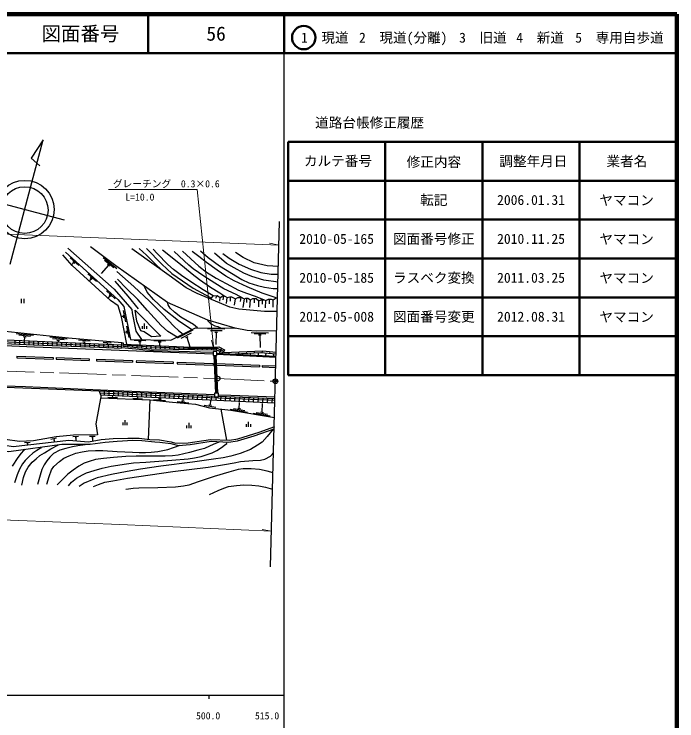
# Model space of a CAD drawing. Units: millimetres at full size, sheet at 1:1000; details may follow other scales. Extents: x 40000 to 680000, y 20000 to 380000.
# Drawn here: x 509560 to 680000, y 198357 to 380000 of the extents above; entities that cross this region are included whole.
import ezdxf
from ezdxf.enums import TextEntityAlignment as Align

# ---------------------------------------------------------------- set-up
doc = ezdxf.new("R2010")
doc.units = ezdxf.units.MM
doc.header["$LTSCALE"] = 1000
doc.header["$PDMODE"] = 32
doc.header["$PDSIZE"] = 500
doc.linetypes.add('CHAIN', pattern=[18.5, 12, -1.5, 3.5, -1.5])
for name, color, linetype, lineweight in [('M-BGD', 7, 'Continuous', 25), ('M-BMK', 2, 'CHAIN', 13), ('M-BMK-OTRS', 5, 'Continuous', 25), ('M-BMK-SRVR', 3, 'Continuous', 25), ('M-STR-HTXT', 7, 'Continuous', 13), ('M-TTL', 2, 'Continuous', 140), ('M-TTL-BAND', 7, 'Continuous', 25), ('M-TTL-FRAM', 2, 'Continuous', 50), ('M-TTL-LINE', 7, 'Continuous', 50)]:
    doc.layers.add(name, color=color, linetype=linetype, lineweight=lineweight)
doc.layers.add('M-OTRS', color=6, linetype='Continuous')
doc.layers.add('M-TTL-TXT', color=7, linetype='Continuous')
doc.styles.add('ＭＳ ゴシック', font='')
doc.styles.get('ＭＳ ゴシック').set_extended_font_data('MS Gothic')

msp = doc.modelspace()

# ---------------------------------------------------------------- linework, layer by layer
at = {"layer": 'M-BGD'}
for p, q in [((526189, 315353), (523965, 317367)), ((524875, 316138), (524327, 315532)), ((525135, 315903), (524616, 316372)), ((535966, 314551), (532434, 317340)), ((535192, 314780), (532837, 316639)), ((533828, 315474), (531949, 313325)), ((534103, 315258), (533554, 315691)), ((530725, 311246), (528501, 313260)), ((529412, 312031), (528827, 311385)), ((529671, 311796), (529153, 312266)), ((535564, 306866), (533340, 308879)), ((534251, 307650), (533644, 306980)), ((534510, 307415), (533991, 307885)), ((561454, 306975), (561741, 307710)), ((562493, 306262), (562563, 307192)), ((563282, 306553), (563499, 307564)), ((564213, 305592), (564327, 307159)), ((565166, 306229), (565213, 307336)), ((567785, 306164), (567934, 307201)), ((569387, 305892), (569427, 307017)), ((511382, 306802), (511382, 305684)), ((512048, 306802), (512048, 305684)), ((566248, 305202), (566463, 306866)), ((568435, 304596), (568799, 306844)), ((570166, 304596), (570349, 306574)), ((571390, 305795), (571419, 306918)), ((572472, 304747), (572459, 306336)), ((573447, 305450), (573448, 306606)), ((574172, 304520), (574259, 306357)), ((575265, 305503), (575227, 306710)), ((576163, 304671), (576217, 306541)), ((538320, 300898), (537723, 303837)), ((537727, 302308), (537159, 302192)), ((537797, 301965), (537657, 302651)), ((539143, 296848), (538545, 299788)), ((542586, 299118), (542586, 299815)), ((543120, 299118), (543120, 300446)), ((543653, 299118), (543653, 299815)), ((538550, 298258), (537968, 298140)), ((538620, 297915), (538480, 298601)), ((555532, 298761), (551522, 296719)), ((555068, 298020), (552395, 296658)), ((563782, 299052), (559282, 299090)), ((563028, 298609), (560028, 298634)), ((561874, 298168), (561174, 298174)), ((561524, 298171), (561416, 295066)), ((575020, 298007), (570522, 298128)), ((509760, 296116), (509724, 295234)), ((514569, 297375), (510094, 297841)), ((513792, 297154), (510809, 297465)), ((512618, 296975), (511921, 297048)), ((512269, 297011), (512166, 296015)), ((523216, 296474), (518740, 296940)), ((522439, 296253), (519455, 296564)), ((521264, 296074), (520568, 296147)), ((520916, 296110), (520867, 295648)), ((529117, 295924), (526130, 296200)), ((543413, 296051), (540414, 296109)), ((554247, 297097), (553624, 296779)), ((553935, 296938), (554729, 294467)), ((574262, 297727), (571263, 297808)), ((573104, 297458), (572405, 297477)), ((572755, 297468), (572806, 294314)), ((510959, 296066), (510923, 295178)), ((512158, 296015), (512122, 295123)), ((513357, 295965), (513321, 295067)), ((514556, 295914), (514519, 295011)), ((515755, 295864), (515719, 294967)), ((516954, 295813), (516918, 294922)), ((518153, 295762), (518117, 294878)), ((519352, 295712), (519316, 294833)), ((520550, 295661), (520515, 294789)), ((521749, 295611), (521715, 294745)), ((522948, 295560), (522914, 294700)), ((524147, 295510), (524113, 294656)), ((525346, 295459), (525312, 294611)), ((526545, 295409), (526511, 294567)), ((527944, 295731), (527247, 295796)), ((527596, 295763), (527559, 295366)), ((527744, 295358), (527710, 294522)), ((528943, 295308), (528910, 294478)), ((530142, 295257), (530109, 294433)), ((531341, 295207), (531308, 294389)), ((534489, 295426), (532498, 295611)), ((532540, 295156), (532507, 294346)), ((533494, 295518), (533456, 295118)), ((533739, 295106), (533707, 294304)), ((534938, 295055), (534906, 294262)), ((536137, 295005), (536105, 294220)), ((537173, 294183), (537230, 295484)), ((538814, 294442), (538860, 295156)), ((540009, 294326), (540059, 295104)), ((541205, 294211), (541258, 295052)), ((542257, 295773), (541558, 295787)), ((541907, 295780), (541893, 295025)), ((542400, 294095), (542457, 295000)), ((543595, 293980), (543657, 294948)), ((544803, 293863), (544844, 294896)), ((548492, 295953), (545493, 296011)), ((546004, 293843), (546043, 294844)), ((547337, 295675), (546637, 295689)), ((546987, 295682), (546970, 294804)), ((547204, 293825), (547242, 294792)), ((548404, 293808), (548441, 294740)), ((549604, 293790), (549640, 294688)), ((550805, 293773), (550839, 294636)), ((552005, 293756), (552038, 294584)), ((553205, 293738), (553236, 294532)), ((554405, 293721), (554435, 294480)), ((555618, 293703), (555618, 294447)), ((556818, 293686), (556818, 294451)), ((558018, 293668), (558018, 294455)), ((559218, 293651), (559218, 294458)), ((560418, 293634), (560418, 294462)), ((561619, 293616), (561618, 294466)), ((576927, 291711), (561710, 292495)), ((562554, 293253), (562256, 292851)), ((562554, 293253), (562925, 294090)), ((564715, 293095), (564750, 292710)), ((567371, 292666), (567345, 293205)), ((568379, 292509), (568370, 292713)), ((569369, 292760), (569344, 293289)), ((570386, 292421), (570367, 292807)), ((571366, 292855), (571342, 293372)), ((572392, 292332), (572365, 292902)), ((573363, 292897), (573406, 293458)), ((574317, 292248), (574360, 292821)), ((575358, 292745), (575398, 293273)), ((576316, 292159), (576355, 292669)), ((510233, 292090), (510219, 291690)), ((510219, 291690), (519590, 291342)), ((510233, 292090), (519605, 291742)), ((519605, 291742), (519590, 291342)), ((520405, 291712), (520390, 291312)), ((520390, 291312), (528826, 290999)), ((520405, 291712), (528841, 291399)), ((528841, 291399), (528826, 290999)), ((530739, 291328), (530724, 290928)), ((530724, 290928), (539983, 290584)), ((530739, 291328), (539998, 290984)), ((539998, 290984), (539983, 290584)), ((540997, 290947), (540982, 290547)), ((540997, 290947), (550485, 290595)), ((561394, 282621), (560998, 292249)), ((561574, 291605), (561025, 291582)), ((561611, 290706), (561062, 290683)), ((561273, 292249), (561668, 282621)), ((561943, 282621), (561547, 292249)), ((540982, 290547), (550471, 290195)), ((550485, 290595), (550471, 290195)), ((551485, 290557), (551470, 290158)), ((551470, 290158), (560729, 289814)), ((551485, 290557), (560743, 290213)), ((560743, 290213), (560729, 289814)), ((561648, 289807), (561099, 289784)), ((561685, 288907), (561136, 288885)), ((561633, 290178), (572658, 289739)), ((561649, 289777), (572642, 289339)), ((572658, 289739), (572642, 289339)), ((573357, 289711), (573341, 289311)), ((573341, 289311), (576858, 289171)), ((573357, 289711), (576874, 289571)), ((561722, 288008), (561173, 287985)), ((561759, 287109), (561210, 287086)), ((561796, 286210), (561247, 286187)), ((561833, 285310), (561284, 285288)), ((531433, 283071), (491146, 284652)), ((561870, 284411), (561321, 284389)), ((561907, 283512), (561358, 283489)), ((532774, 282086), (532817, 283009)), ((533973, 282031), (534016, 282956)), ((534881, 281490), (534902, 281990)), ((535172, 281977), (535215, 282902)), ((536371, 281923), (536414, 282849)), ((537569, 281869), (537613, 282795)), ((538768, 281815), (538811, 282741)), ((539967, 281761), (540010, 282688)), ((541166, 281707), (541209, 282634)), ((541346, 281214), (541367, 281698)), ((542365, 281653), (542408, 282581)), ((543563, 281599), (543607, 282527)), ((544762, 281545), (544806, 282474)), ((545961, 281491), (546004, 282420)), ((547160, 281437), (547203, 282367)), ((547174, 282368), (547199, 282624)), ((548361, 281382), (548399, 282313)), ((549560, 281328), (549598, 282260)), ((550759, 281274), (550796, 282206)), ((551958, 281220), (551995, 282153)), ((553156, 281166), (553194, 282099)), ((554355, 281112), (554393, 282046)), ((555554, 281058), (555592, 281992)), ((556753, 281004), (556790, 281939)), ((557952, 280950), (557989, 281889)), ((559150, 280896), (559188, 281840)), ((560349, 280841), (560387, 281790)), ((561548, 280787), (561582, 281621)), ((576648, 281116), (562103, 281719)), ((562747, 280733), (562785, 281691)), ((563946, 280679), (563984, 281641)), ((565144, 280625), (565183, 281591)), ((533632, 281543), (536130, 281436)), ((540097, 281267), (542595, 281161)), ((544100, 270679), (544534, 280841)), ((545529, 280980), (548515, 280685)), ((546703, 281166), (547400, 281097)), ((547052, 281131), (547082, 281440)), ((551468, 280399), (554455, 280117)), ((552641, 280590), (553338, 280524)), ((552990, 280557), (553048, 281171)), ((559984, 279533), (560228, 280847)), ((566343, 280571), (566382, 281541)), ((567464, 278660), (567496, 280219)), ((567542, 280517), (567581, 281492)), ((568741, 280463), (568780, 281442)), ((569940, 280409), (569979, 281392)), ((571138, 280355), (571178, 281343)), ((572337, 280301), (572377, 281293)), ((573323, 277689), (573474, 279940)), ((573536, 280246), (573576, 281243)), ((574735, 280192), (574775, 281193)), ((575934, 280138), (575974, 281144)), ((558455, 279512), (561404, 278964)), ((559640, 279597), (560328, 279469)), ((564274, 270542), (562837, 278466)), ((565146, 278436), (569585, 277700)), ((565935, 278609), (568895, 278119)), ((567118, 278717), (567809, 278603)), ((571005, 277465), (575445, 276730)), ((571794, 277638), (574754, 277148)), ((572978, 277746), (573668, 277632)), ((537571, 274327), (537571, 275024)), ((538105, 274327), (538105, 275656)), ((538638, 274327), (538638, 275024)), ((554003, 273615), (554003, 274312)), ((554536, 273615), (554536, 274944)), ((555070, 273615), (555070, 274312)), ((569325, 273899), (569325, 274596)), ((569859, 273899), (569859, 275227)), ((570392, 273899), (570392, 274596)), ((520499, 270986), (519024, 270713)), ((526138, 271431), (524640, 271347)), ((525581, 271099), (525231, 271080)), ((525406, 271089), (525446, 270379)), ((530428, 271444), (528928, 271428)), ((529856, 271138), (529506, 271134)), ((529681, 271136), (529691, 270259)), ((513712, 269865), (512213, 269810)), ((513148, 269544), (512798, 269531)), ((512973, 269538), (512981, 269310)), ((519988, 270586), (519644, 270522)), ((519816, 270554), (519899, 270107))]:
    msp.add_line(p, q, dxfattribs=at)
for points in [[(537672, 295208), (537684, 295465), (537230, 295484), (523548, 296752), (494136, 299817), (491036, 318821), (491292, 319996)], [(523351, 319869), (535320, 309312), (539841, 304128), (539924, 303217), (540879, 298546), (542286, 296333)], [(577107, 298570), (571843, 298530), (569529, 298663), (566440, 299290), (559393, 301372), (549040, 305898), (535759, 315321), (529159, 320158)], [(541747, 319767), (543612, 318010), (545672, 316026), (547701, 314014)], [(543634, 319744), (547526, 315713), (550145, 313298), (555567, 309542), (558809, 307861), (560356, 306996)], [(538562, 295169), (537151, 302229), (536331, 305028), (534306, 306375), (524472, 315368), (522049, 318128)], [(522750, 318828), (536228, 306627), (537782, 304892), (539510, 296387), (549903, 296186), (556167, 299377), (566440, 299290)], [(577239, 303562), (573933, 303602), (567367, 304157), (565007, 304717), (556641, 308183), (553818, 309614), (549408, 312804), (544333, 316403), (541595, 318433), (539820, 319650)], [(560757, 307602), (558201, 309153), (554980, 311198), (552594, 312836), (550560, 314365), (549064, 315642), (546371, 318510), (545283, 319619)], [(547745, 319420), (551934, 316057), (555343, 313276), (557245, 311769), (560026, 309835), (562458, 308371), (563775, 307548)], [(568367, 307023), (566656, 307921), (563456, 309439), (561204, 310833), (558366, 312660), (555584, 314519), (554507, 315452), (550737, 318980)], [(552868, 319090), (557080, 315199), (559057, 313695), (561478, 312131), (564049, 310759), (567231, 309074), (569318, 308272), (571538, 307493), (573891, 306606)], [(576952, 307049), (573355, 308294), (569482, 309902), (566164, 311438), (564017, 312619), (561786, 314199), (559059, 316179), (557026, 317738), (555334, 319022)], [(557489, 319190), (559500, 317454), (562335, 315311), (565446, 313410), (568142, 311769), (569911, 310946), (572163, 310276), (573938, 309822), (576212, 309493), (577394, 309462)], [(577437, 311103), (573758, 311585), (570703, 312551), (568594, 313451), (566154, 314789), (564152, 315937), (561075, 318527)], [(563273, 318440), (564825, 317313), (567406, 315748), (570355, 314454), (572969, 313595), (575632, 313208), (577491, 313159)], [(577543, 315139), (574646, 315340), (571315, 316122), (568480, 317411), (566461, 318756)], [(535942, 313815), (540310, 310035), (544387, 306249), (547690, 302884), (550701, 299726), (551811, 298698), (553035, 297782)], [(535481, 311327), (538825, 307547), (541459, 304264)], [(551468, 296984), (549051, 298408), (547335, 299937), (543844, 303866), (541356, 306627), (538491, 309512), (536172, 311870)], [(555234, 298902), (551851, 301175), (548136, 304092), (545408, 306632), (543782, 308520), (543001, 310183)], [(560356, 306996), (560757, 307602), (561741, 307710), (562563, 307192), (563223, 307581), (563775, 307548), (564327, 307159), (564991, 307341), (565435, 307331), (566463, 306866), (567123, 307201), (567934, 307201), (568799, 306844), (569156, 307028), (569697, 307006), (570349, 306574), (570955, 306930), (571799, 306909), (572459, 306336), (573076, 306606), (573891, 306606), (574259, 306357), (575005, 306703), (575697, 306724), (576217, 306541), (576952, 307049), (577330, 307039)], [(556678, 299373), (555660, 300222), (552454, 302092), (550787, 303368), (549663, 304449), (549164, 305275), (549040, 305898)], [(537207, 294959), (511515, 296042), (491766, 296871), (491755, 296266), (485672, 296673), (485672, 297168), (467097, 297859), (435986, 298904), (419393, 299482), (403099, 299980), (395065, 300087), (384218, 300043), (384106, 298569)], [(559197, 301458), (559566, 301021), (560070, 300485), (561198, 299926), (561948, 299686), (562824, 299321)], [(367783, 296839), (374704, 297592), (382292, 298099), (389567, 298327), (398555, 298595), (403765, 298497), (418483, 297985), (447667, 297017), (489452, 295626), (514789, 294527), (560710, 292659)], [(384106, 298569), (394501, 298946), (401484, 298977), (409271, 298795), (422110, 298321), (436093, 297859), (458623, 297097), (469416, 296681), (487246, 296088), (499422, 295711), (514533, 295011), (531434, 294384), (537173, 294183)], [(491758, 296420), (512209, 295588), (537187, 294583)], [(537180, 294330), (545367, 293588), (549071, 293485), (557529, 293241), (560710, 293162)], [(563492, 293330), (561867, 294051), (554548, 294047), (544559, 294441), (537640, 294883)], [(561710, 292881), (568038, 292524), (576938, 292132)], [(563366, 293039), (573556, 293464), (576964, 293109)], [(576951, 292623), (572943, 292929), (566372, 292618)], [(491146, 285015), (512467, 284255), (535635, 283277), (561103, 282219)], [(531912, 282124), (530541, 274681), (530962, 271860), (524793, 271793), (520402, 271385), (514578, 270307), (510965, 270176), (507267, 270663), (504154, 271569), (489706, 280912), (487126, 281652), (486049, 281902), (485122, 281790)], [(561103, 281760), (556580, 281948), (531433, 283071), (531761, 282131), (576622, 280107)], [(576637, 280688), (547392, 281864), (531597, 282601)], [(576637, 280688), (547392, 281864), (531597, 282601)], [(562103, 282177), (565293, 282045), (576662, 281627)], [(485481, 280514), (493028, 275301), (494980, 273692), (498713, 271632), (501524, 268499), (508195, 267624), (521792, 269435), (529110, 269435), (532993, 270026), (536081, 270255), (540093, 270514), (542377, 270385), (545729, 270054), (547008, 270026), (549896, 269667), (551836, 269164), (554813, 269351), (560272, 270226), (564720, 269968), (566975, 270327), (571274, 271592), (576446, 273402)], [(531776, 281385), (544534, 280841), (550258, 280276), (556237, 279712), (559813, 278829), (565286, 278173), (576522, 276311)], [(492317, 277509), (496764, 274425), (499832, 272841), (502788, 269913), (509339, 268891), (523666, 270540), (528692, 270086), (531927, 270644), (535018, 270928), (538773, 271058), (541709, 270980), (544482, 270631), (546926, 270592), (549905, 270048), (551095, 269751), (554276, 269777), (560090, 270709), (564961, 270515), (567134, 270877), (572611, 272561), (576594, 274020)], [(576165, 273303), (574672, 271471), (573325, 270000), (572191, 269232), (570353, 268096), (567727, 267114), (565254, 266383), (563361, 265979), (560820, 265613), (555426, 264816), (547271, 263786), (542086, 263015), (538614, 262477), (534622, 261699), (530894, 260825), (530057, 260451), (527574, 259430), (526296, 258633)], [(511533, 258909), (511958, 260868), (512515, 262387), (513156, 263554), (514222, 264820), (515221, 265733), (516185, 266547), (517354, 267272), (518967, 268283), (520941, 269322)], [(529110, 269435), (525985, 269055), (524572, 268829), (522894, 268396), (521348, 267953), (519667, 267045), (518715, 266132), (517968, 265224), (517308, 264169), (516676, 262933), (516242, 261507), (515610, 259078)], [(517997, 259183), (518610, 261200), (519204, 262875), (519807, 263704), (521271, 265058), (522336, 265839), (523705, 266518), (525430, 267168), (527099, 267479), (528579, 267733), (530478, 267855), (532400, 267874), (536033, 267554), (539977, 267422), (541731, 267375), (543352, 267366), (544785, 267384), (546519, 267554), (549070, 268132), (550541, 268612), (552228, 269189)], [(562496, 270097), (560929, 269443), (558524, 268350), (556824, 267904), (554654, 267294), (551754, 266667), (550263, 266458), (548439, 266373), (545025, 266391), (540946, 266419), (538314, 266296), (535138, 266066), (532554, 265820), (530500, 265553), (528818, 265031), (527545, 264557), (526222, 263861), (524730, 262798), (523399, 261790), (520624, 258989)], [(523523, 258761), (524340, 259700), (525642, 260734), (527126, 261591), (528171, 262066), (530185, 262730), (532164, 263321), (534501, 263786), (538448, 264452), (540263, 264661), (543440, 264841), (550104, 265368), (554285, 265693), (555906, 265950), (557644, 266315), (560489, 267236), (561670, 267889), (562920, 268635), (563645, 269187), (564227, 269673), (564365, 269988)], [(509167, 263827), (510614, 266016), (511469, 267201), (512060, 267839), (512399, 268184)], [(516556, 268738), (516335, 268404), (515393, 267868), (514392, 267131), (513422, 266303), (512440, 265301), (511695, 264406), (510931, 263056), (510327, 261602), (509686, 259521)], [(529930, 258557), (531218, 259133), (532909, 259718), (534971, 260085), (538719, 260728), (550371, 262443), (559447, 263534), (563629, 264249), (566176, 264702), (567806, 265039), (570939, 265243), (572888, 265388), (574045, 265609), (575456, 266423), (575900, 266847), (576283, 267214)], [(576149, 262138), (574618, 262507), (572679, 262926), (570481, 263126), (568480, 263105), (567162, 262936), (564781, 262276), (561012, 261166), (556901, 259756), (554511, 258907), (553152, 258658), (551051, 258448), (546493, 258258), (541651, 258150), (540147, 258039), (538933, 257889), (538311, 257789)], [(559811, 256529), (562001, 257560), (563499, 258130), (564697, 258564), (566742, 258878), (568673, 259009), (570718, 258978), (572467, 258776), (574186, 258443), (576038, 257898)]]:
    msp.add_lwpolyline(points, dxfattribs=at)
for points in [[(547328, 297242), (544861, 297035), (543016, 298340), (542186, 298609), (541128, 301098), (540672, 303873)], [(563323, 292940), (561662, 293616), (544841, 293859), (537609, 294558), (537672, 295208), (555216, 294446), (562174, 294468), (563661, 293721)], [(560710, 292249), (561710, 292249), (561710, 293249), (560710, 293249)], [(561103, 281621), (562103, 281621), (562103, 282621), (561103, 282621)]]:
    msp.add_lwpolyline(points, close=True, dxfattribs=at)
at = {"layer": 'M-BMK'}
msp.add_lwpolyline([(362736, 290169), (371805, 291402), (376148, 291817), (383977, 292370), (394684, 292686), (410630, 292342), (432872, 291419), (461807, 290123), (502756, 288455), (561894, 286313), (576767, 285639)], dxfattribs=at)
at = {"layer": 'M-BMK-OTRS'}
msp.add_line((575514, 237986), (577847, 326691), dxfattribs=at)
at = {"layer": 'M-BMK-SRVR'}
for p, q in [((508560, 315780), (517041, 347702)), ((517041, 347702), (513916, 342974)), ((513916, 342974), (516163, 340984)), ((502135, 332489), (522431, 327097))]:
    msp.add_line(p, q, dxfattribs=at)
for centre, radius in [((512324, 329783), 7500), ((512275, 329632), 6000), ((561894, 286313), 600), ((576767, 285639), 600)]:
    msp.add_circle(centre, radius, dxfattribs=at)
at = {"layer": 'M-OTRS'}
msp.add_point((576767, 285639), dxfattribs=at)
at = {"layer": 'M-STR-HTXT'}
for p, q in [((577688, 320652), (575273, 321092)), ((560939, 293799), (560348, 296181)), ((575754, 247118), (573340, 247564))]:
    msp.add_line(p, q, dxfattribs=at)
for points in [[(560939, 293799), (556671, 334927), (533792, 334927)], [(357747, 318345), (364378, 320514), (371559, 322497), (377737, 323940), (386380, 325552), (396326, 326737), (406345, 327267), (414867, 327341), (429823, 326615), (457821, 325496), (486761, 324285), (516440, 323130), (577688, 320652)], [(369390, 252590), (379481, 253917), (387704, 254354), (398747, 254487), (425423, 253330), (476066, 251205), (536726, 248804), (575754, 247118)]]:
    msp.add_lwpolyline(points, dxfattribs=at)
at = {"layer": 'M-TTL'}
for p, q in [((680000, 380000), (40000, 380000)), ((680000, 20000), (680000, 380000))]:
    msp.add_line(p, q, dxfattribs=at)
at = {"layer": 'M-TTL-BAND'}
for p, q in [((579000, 20000), (579000, 370000)), ((40000, 205000), (579000, 205000)), ((559609, 205000), (559609, 204000))]:
    msp.add_line(p, q, dxfattribs=at)
at = {"layer": 'M-TTL-FRAM'}
for p, q in [((580000, 347197), (580000, 287197)), ((580000, 347197), (680000, 347197)), ((580000, 287197), (680000, 287197))]:
    msp.add_line(p, q, dxfattribs=at)
at = {"layer": 'M-TTL-LINE'}
for p, q in [((543997, 380000), (543997, 370000)), ((579000, 380000), (579000, 370000)), ((40000, 370000), (680000, 370000)), ((605000, 347197), (605000, 287197)), ((630000, 347197), (630000, 287197)), ((655000, 347197), (655000, 287197)), ((580000, 337197), (680000, 337197)), ((580000, 327197), (680000, 327197)), ((580000, 317197), (680000, 317197)), ((580000, 307197), (680000, 307197)), ((580000, 297197), (680000, 297197))]:
    msp.add_line(p, q, dxfattribs=at)
msp.add_circle((584031, 373958), 3000, dxfattribs=at)

# ---------------------------------------------------------------- texts
at = {"layer": 'M-STR-HTXT', "style": 'ＭＳ ゴシック'}
for s, p in [('グレーチング\u30000.3×0.6', (534947, 334927)), ('L=10.0', (538161, 331521))]:
    msp.add_text(s, height=1833, dxfattribs=at).set_placement(p, align=Align.BOTTOM_LEFT)
at = {"layer": 'M-TTL-BAND', "style": 'ＭＳ ゴシック'}
for s, p in [('500.0', (559453, 198195)), ('515.0', (574609, 198195))]:
    msp.add_text(s, height=1833, dxfattribs=at).set_placement(p, align=Align.BOTTOM_CENTER)
at = {"layer": 'M-TTL-TXT', "style": 'ＭＳ ゴシック'}
for s, height, p in [('図面番号', 3666, (526622, 375000)), ('56', 3666, (561497, 375000)), ('1\u3000現道', 2566, (589448, 373958)), ('2\u3000現道(分離)', 2566, (609619, 373958)), ('3\u3000旧道', 2566, (630121, 373958)), ('4\u3000新道', 2566, (644824, 373958)), ('5\u3000専用自歩道', 2566, (665228, 373958)), ('道路台帳修正履歴', 2566, (600968, 352113)), ('カルテ番号', 2566, (592839, 342277)), ('修正内容', 2566, (617509, 342023)), ('調整年月日', 2566, (643089, 342197)), ('業者名', 2566, (667134, 342197)), ('転記', 2566, (617500, 332245)), ('2006.01.31', 2566, (642500, 332245)), ('ヤマコン', 2566, (667077, 332189)), ('2010-05-165', 2566, (592500, 322245)), ('図面番号修正', 2566, (617500, 322245)), ('2010.11.25', 2566, (642500, 322245)), ('ヤマコン', 2566, (667077, 322189)), ('2010-05-185', 2566, (592500, 312245)), ('ラスベク変換', 2566, (617500, 312245)), ('2011.03.25', 2566, (642500, 312245)), ('ヤマコン', 2566, (667077, 312189)), ('2012-05-008', 2566, (592500, 302245)), ('図面番号変更', 2566, (617500, 302245)), ('2012.08.31', 2566, (642500, 302245)), ('ヤマコン', 2566, (667077, 302189))]:
    msp.add_text(s, height=height, dxfattribs=at).set_placement(p, align=Align.MIDDLE_CENTER)

doc.saveas('drawing.dxf')
